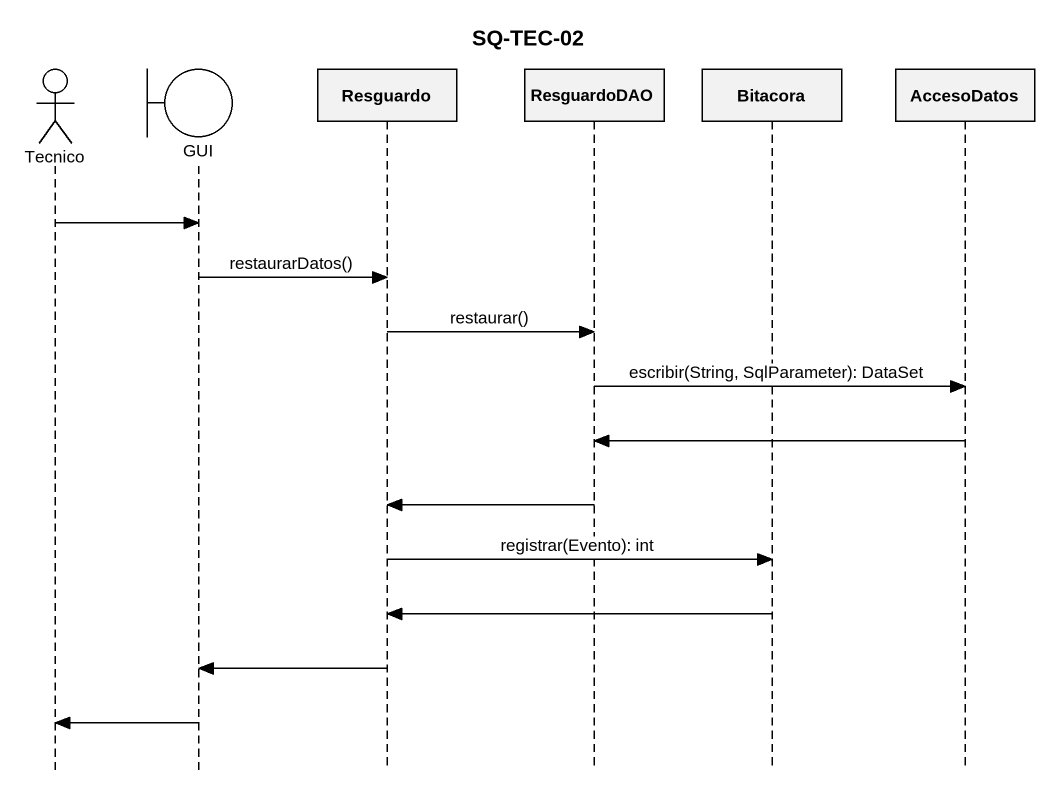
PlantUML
@startuml
title SQ-TEC-02
hide footbox
actor Tecnico
boundary GUI
participant Resguardo
participant ResguardoDAO
participant Bitacora
participant AccesoDatos

Tecnico -> GUI
GUI -> Resguardo : restaurarDatos()
Resguardo -> ResguardoDAO : restaurar()
ResguardoDAO -> AccesoDatos : escribir(String, SqlParameter): DataSet
AccesoDatos -> ResguardoDAO
ResguardoDAO -> Resguardo
Resguardo -> Bitacora : registrar(Evento): int
Bitacora -> Resguardo
Resguardo -> GUI
GUI -> Tecnico
@enduml
